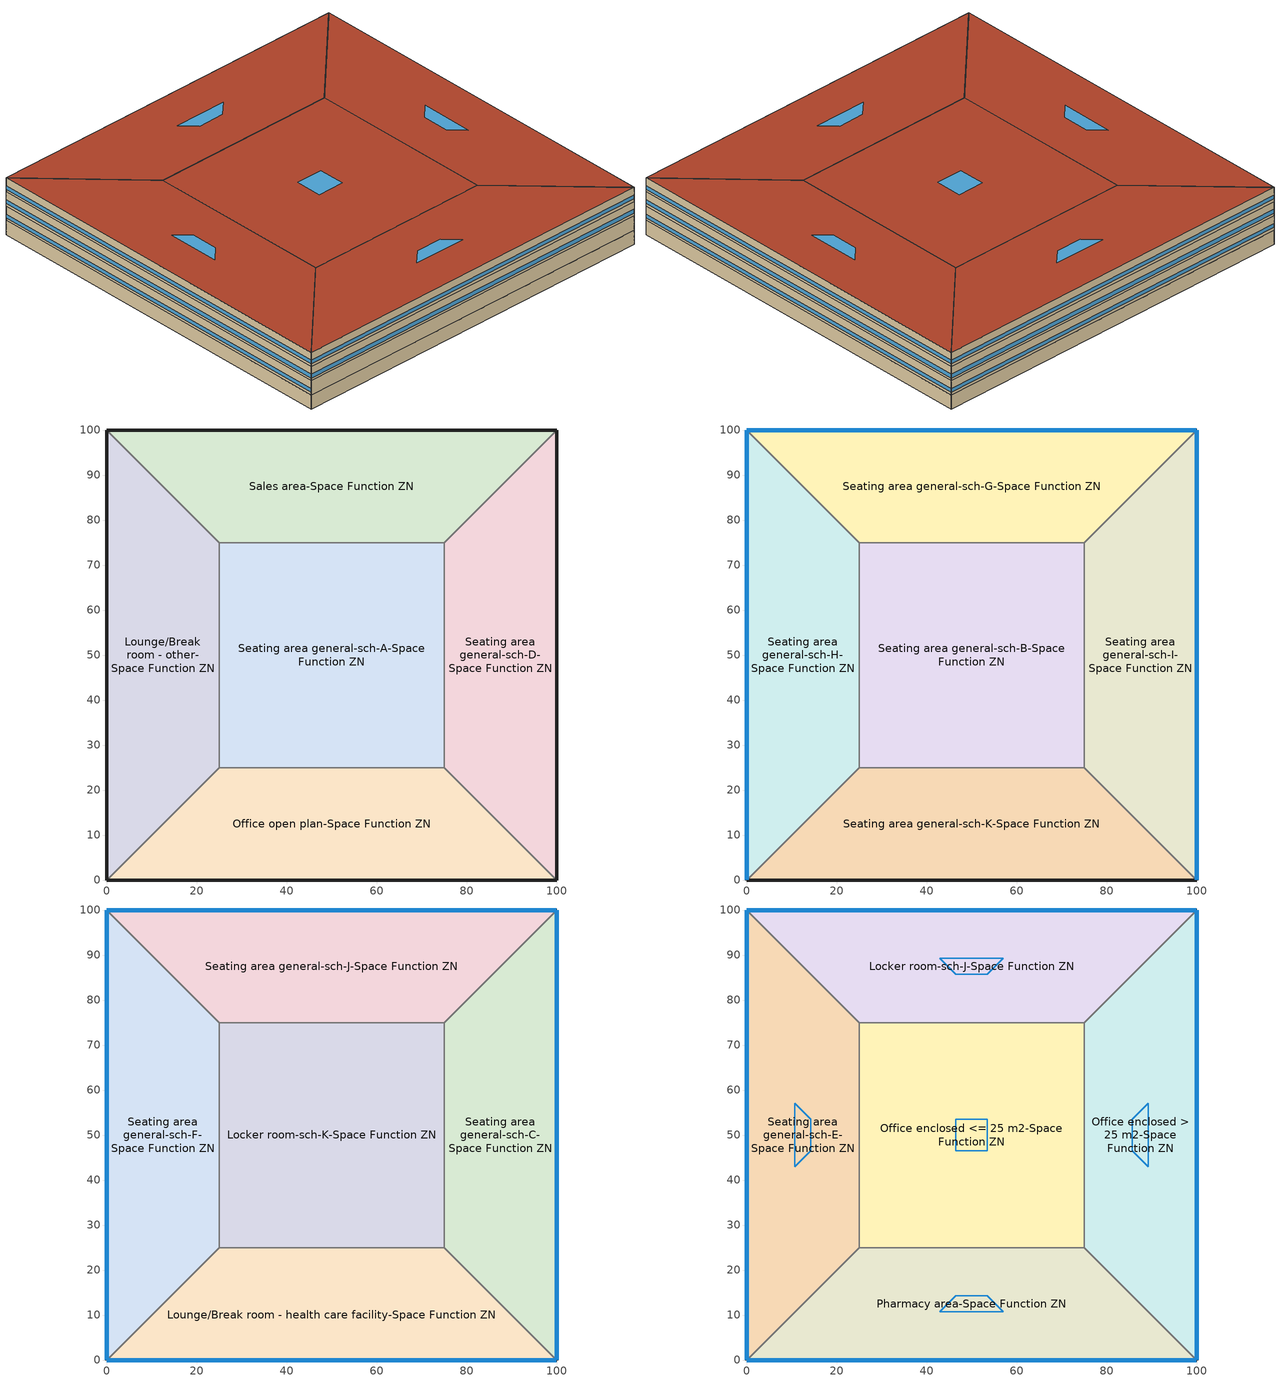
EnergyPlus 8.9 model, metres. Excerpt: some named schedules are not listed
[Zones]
Lounge/Break room - other-Space Function ZN
 floor ground (BTAP-Grnd-Floor-Mass:U-0.757): 0,0 0,100 25,75 25,25 z0
 wall ground (BTAP-Grnd-Wall-Mass:U-0.284): 0,100 0,0 z0:3.8
 wall to Sales area-Space Function ZN (BTAP-Int-Wall): 25,75 0,100 z0:3.8
 wall to Seating area general-sch-A-Space Function ZN (BTAP-Int-Wall): 25,25 25,75 z0:3.8
 wall to Office open plan-Space Function ZN (BTAP-Int-Wall): 0,0 25,25 z0:3.8
Office open plan-Space Function ZN
 floor ground (BTAP-Grnd-Floor-Mass:U-0.757): 100,0 0,0 25,25 75,25 z0
 wall ground (BTAP-Grnd-Wall-Mass:U-0.284): 0,0 100,0 z0:3.8
 wall to Seating area general-sch-A-Space Function ZN (BTAP-Int-Wall): 75,25 25,25 z0:3.8
 wall to Seating area general-sch-D-Space Function ZN (BTAP-Int-Wall): 100,0 75,25 z0:3.8
Sales area-Space Function ZN
 floor ground (BTAP-Grnd-Floor-Mass:U-0.757): 0,100 100,100 75,75 25,75 z0
 wall to Seating area general-sch-A-Space Function ZN (BTAP-Int-Wall): 25,75 75,75 z0:3.8
 wall ground (BTAP-Grnd-Wall-Mass:U-0.284): 100,100 0,100 z0:3.8
 wall to Seating area general-sch-D-Space Function ZN (BTAP-Int-Wall): 75,75 100,100 z0:3.8
Seating area general-sch-A-Space Function ZN
 floor ground (BTAP-Grnd-Floor-Mass:U-0.757): 25,25 25,75 75,75 75,25 z0
 wall to Seating area general-sch-D-Space Function ZN (BTAP-Int-Wall): 75,25 75,75 z0:3.8
Seating area general-sch-D-Space Function ZN
 floor ground (BTAP-Grnd-Floor-Mass:U-0.757): 100,100 100,0 75,25 75,75 z0
 wall ground (BTAP-Grnd-Wall-Mass:U-0.284): 100,0 100,100 z0:3.8
Seating area general-sch-B-Space Function ZN
 floor to Seating area general-sch-A-Space Function ZN (BTAP-Int-Floor): 25,25 25,75 75,75 75,25 z3.8
 wall to Seating area general-sch-H-Space Function ZN (BTAP-Int-Wall): 25,75 25,25 z3.8:7.6
 wall to Seating area general-sch-G-Space Function ZN (BTAP-Int-Wall): 75,75 25,75 z3.8:7.6
 wall to Seating area general-sch-I-Space Function ZN (BTAP-Int-Wall): 75,25 75,75 z3.8:7.6
 wall to Seating area general-sch-K-Space Function ZN (BTAP-Int-Wall): 25,25 75,25 z3.8:7.6
Seating area general-sch-G-Space Function ZN
 floor to Sales area-Space Function ZN (BTAP-Int-Floor): 0,100 100,100 75,75 25,75 z3.8
 wall outside (BTAP-Ext-Wall-Mass:U-0.21): 100,100 0,100 z3.8:7.6
 wall to Seating area general-sch-I-Space Function ZN (BTAP-Int-Wall): 75,75 100,100 z3.8:7.6
 wall to Seating area general-sch-H-Space Function ZN (BTAP-Int-Wall): 0,100 25,75 z3.8:7.6
 window (BTAP-Ext-FixedWindow:U=0.190 SHGC=0.600): 99.97,100 0.03,100 z4.56:5.51
Seating area general-sch-H-Space Function ZN
 floor to Lounge/Break room - other-Space Function ZN (BTAP-Int-Floor): 0,0 0,100 25,75 25,25 z3.8
 wall outside (BTAP-Ext-Wall-Mass:U-0.21): 0,100 0,0 z3.8:7.6
 wall to Seating area general-sch-K-Space Function ZN (BTAP-Int-Wall): 0,0 25,25 z3.8:7.6
 window (BTAP-Ext-FixedWindow:U=0.190 SHGC=0.600): 0,99.97 0,0.03 z4.56:5.51
Seating area general-sch-I-Space Function ZN
 floor to Seating area general-sch-D-Space Function ZN (BTAP-Int-Floor): 100,100 100,0 75,25 75,75 z3.8
 wall outside (BTAP-Ext-Wall-Mass:U-0.21): 100,0 100,100 z3.8:7.6
 wall to Seating area general-sch-K-Space Function ZN (BTAP-Int-Wall): 75,25 100,0 z3.8:7.6
 window (BTAP-Ext-FixedWindow:U=0.190 SHGC=0.600): 100,0.03 100,99.97 z4.56:5.51
Seating area general-sch-K-Space Function ZN
 floor to Office open plan-Space Function ZN (BTAP-Int-Floor): 100,0 0,0 25,25 75,25 z3.8
 wall outside (BTAP-Ext-Wall-Mass:U-0.21): 0,0 100,0 z3.8:7.6
Locker room-sch-K-Space Function ZN
 floor to Seating area general-sch-B-Space Function ZN (BTAP-Int-Floor): 25,25 25,75 75,75 75,25 z7.6
 wall to Seating area general-sch-F-Space Function ZN (BTAP-Int-Wall): 25,75 25,25 z7.6:11.4
 wall to Seating area general-sch-J-Space Function ZN (BTAP-Int-Wall): 75,75 25,75 z7.6:11.4
 wall to Seating area general-sch-C-Space Function ZN (BTAP-Int-Wall): 75,25 75,75 z7.6:11.4
 wall to Lounge/Break room - health care facility-Space Function ZN (BTAP-Int-Wall): 25,25 75,25 z7.6:11.4
Lounge/Break room - health care facility-Space Function ZN
 floor to Seating area general-sch-K-Space Function ZN (BTAP-Int-Floor): 100,0 0,0 25,25 75,25 z7.6
 wall outside (BTAP-Ext-Wall-Mass:U-0.21): 0,0 100,0 z7.6:11.4
 wall to Seating area general-sch-F-Space Function ZN (BTAP-Int-Wall): 25,25 0,0 z7.6:11.4
 wall to Seating area general-sch-C-Space Function ZN (BTAP-Int-Wall): 100,0 75,25 z7.6:11.4
 window (BTAP-Ext-FixedWindow:U=0.190 SHGC=0.600): 0.03,0 99.97,0 z8.36:9.31
Seating area general-sch-C-Space Function ZN
 floor to Seating area general-sch-I-Space Function ZN (BTAP-Int-Floor): 100,100 100,0 75,25 75,75 z7.6
 wall outside (BTAP-Ext-Wall-Mass:U-0.21): 100,0 100,100 z7.6:11.4
 wall to Seating area general-sch-J-Space Function ZN (BTAP-Int-Wall): 100,100 75,75 z7.6:11.4
 window (BTAP-Ext-FixedWindow:U=0.190 SHGC=0.600): 100,0.03 100,99.97 z8.36:9.31
Seating area general-sch-F-Space Function ZN
 floor to Seating area general-sch-H-Space Function ZN (BTAP-Int-Floor): 0,0 0,100 25,75 25,25 z7.6
 wall outside (BTAP-Ext-Wall-Mass:U-0.21): 0,100 0,0 z7.6:11.4
 wall to Seating area general-sch-J-Space Function ZN (BTAP-Int-Wall): 25,75 0,100 z7.6:11.4
 window (BTAP-Ext-FixedWindow:U=0.190 SHGC=0.600): 0,99.97 0,0.03 z8.36:9.31
Seating area general-sch-J-Space Function ZN
 floor to Seating area general-sch-G-Space Function ZN (BTAP-Int-Floor): 0,100 100,100 75,75 25,75 z7.6
 wall outside (BTAP-Ext-Wall-Mass:U-0.21): 100,100 0,100 z7.6:11.4
 window (BTAP-Ext-FixedWindow:U=0.190 SHGC=0.600): 99.97,100 0.03,100 z8.36:9.31
Locker room-sch-J-Space Function ZN
 floor to Seating area general-sch-J-Space Function ZN (BTAP-Int-Floor): 0,100 100,100 75,75 25,75 z11.4
 wall outside (BTAP-Ext-Wall-Mass:U-0.21): 100,100 0,100 z11.4:15.2
 wall to Office enclosed <= 25 m2-Space Function ZN (BTAP-Int-Wall): 25,75 75,75 z11.4:15.2
 wall to Seating area general-sch-E-Space Function ZN (BTAP-Int-Wall): 0,100 25,75 z11.4:15.2
 wall to Office enclosed > 25 m2-Space Function ZN (BTAP-Int-Wall): 75,75 100,100 z11.4:15.2
 window (BTAP-Ext-FixedWindow:U=0.190 SHGC=0.600): 99.97,100 0.03,100 z12.16:13.11
 roof outside (BTAP-Ext-Roof-Metal:U-0.138): 25,75 75,75 100,100 0,100 z15.2
 skylight (BTAP-Ext-Skylights:U=0.190 SHGC=0.600): 46.46,85.73 53.54,85.73 57.07,89.27 42.93,89.27 z15.2
Office enclosed <= 25 m2-Space Function ZN
 floor to Locker room-sch-K-Space Function ZN (BTAP-Int-Floor): 25,25 25,75 75,75 75,25 z11.4
 wall to Seating area general-sch-E-Space Function ZN (BTAP-Int-Wall): 25,75 25,25 z11.4:15.2
 wall to Office enclosed > 25 m2-Space Function ZN (BTAP-Int-Wall): 75,25 75,75 z11.4:15.2
 wall to Pharmacy area-Space Function ZN (BTAP-Int-Wall): 25,25 75,25 z11.4:15.2
 roof outside (BTAP-Ext-Roof-Metal:U-0.138): 75,25 75,75 25,75 25,25 z15.2
 skylight (BTAP-Ext-Skylights:U=0.190 SHGC=0.600): 53.54,46.46 53.54,53.54 46.46,53.54 46.46,46.46 z15.2
Office enclosed > 25 m2-Space Function ZN
 floor to Seating area general-sch-C-Space Function ZN (BTAP-Int-Floor): 100,100 100,0 75,25 75,75 z11.4
 wall outside (BTAP-Ext-Wall-Mass:U-0.21): 100,0 100,100 z11.4:15.2
 wall to Pharmacy area-Space Function ZN (BTAP-Int-Wall): 75,25 100,0 z11.4:15.2
 window (BTAP-Ext-FixedWindow:U=0.190 SHGC=0.600): 100,0.03 100,99.97 z12.16:13.11
 roof outside (BTAP-Ext-Roof-Metal:U-0.138): 75,75 75,25 100,0 100,100 z15.2
 skylight (BTAP-Ext-Skylights:U=0.190 SHGC=0.600): 85.73,53.54 85.73,46.46 89.27,42.93 89.27,57.07 z15.2
Pharmacy area-Space Function ZN
 floor to Lounge/Break room - health care facility-Space Function ZN (BTAP-Int-Floor): 100,0 0,0 25,25 75,25 z11.4
 wall outside (BTAP-Ext-Wall-Mass:U-0.21): 0,0 100,0 z11.4:15.2
 wall to Seating area general-sch-E-Space Function ZN (BTAP-Int-Wall): 25,25 0,0 z11.4:15.2
 window (BTAP-Ext-FixedWindow:U=0.190 SHGC=0.600): 0.03,0 99.97,0 z12.16:13.11
 roof outside (BTAP-Ext-Roof-Metal:U-0.138): 75,25 25,25 0,0 100,0 z15.2
 skylight (BTAP-Ext-Skylights:U=0.190 SHGC=0.600): 53.54,14.27 46.46,14.27 42.93,10.73 57.07,10.73 z15.2
Seating area general-sch-E-Space Function ZN
 floor to Seating area general-sch-F-Space Function ZN (BTAP-Int-Floor): 0,0 0,100 25,75 25,25 z11.4
 wall outside (BTAP-Ext-Wall-Mass:U-0.21): 0,100 0,0 z11.4:15.2
 window (BTAP-Ext-FixedWindow:U=0.190 SHGC=0.600): 0,99.97 0,0.03 z12.16:13.11
 roof outside (BTAP-Ext-Roof-Metal:U-0.138): 25,25 25,75 0,100 0,0 z15.2
 skylight (BTAP-Ext-Skylights:U=0.190 SHGC=0.600): 14.27,46.46 14.27,53.54 10.73,57.07 10.73,42.93 z15.2
[Building]
Building 1
[Site:Location]
Fort McMurray AP_AB_CAN: Latitude {deg}=56.653; Longitude {deg}=-111.223; Time Zone {hr}=-7; Elevation {m}=369.1
[Site:GroundTemperature:BuildingSurface]
19.527, 19.502, 19.536, 19.598, 20.002, 21.64, 22.225, 22.375, 21.449, 20.121, 19.802, 19.633
[Site:WaterMainsTemperature]
Calculation Method=Correlation; Annual Average Outdoor Air Temperature {C}=1.875; Maximum Difference In Monthly Average Outdoor Air Temperatures {deltaC}=34.4
[SizingPeriod:DesignDay] Day of Month=21; Dry-Bulb Temperature Range Modifier Type=DefaultMultipliers; Humidity Condition Type=Wetbulb; Barometric Pressure {Pa}=96969; Rain Indicator=No; Snow Indicator=No; Daylight Saving Time Indicator=No
Name | Month | Day Type | Maximum Dry-Bulb Temperature {C} | Daily Dry-Bulb Temperature Range {deltaC} | Wetbulb or DewPoint at Maximum Dry-Bulb {C} | Wind Speed {m/s} | Wind Direction {deg} | Solar Model Indicator | ASHRAE Clear Sky Optical Depth for Beam Irradiance (taub) | ASHRAE Clear Sky Optical Depth for Diffuse Irradiance (taud) | Sky Clearness
Fort McMurray AP Ann Clg .4% Condns DB=>MWB | 7 | SummerDesignDay | 28.9 | 12.4 | 17.8 | 3.7 | 250 | ASHRAETau | 0.377 | 2.403
Fort McMurray AP Ann Htg 99.6% Condns DB | 1 | WinterDesignDay | -36.2 | 0 | -36.2 | 1 | 90 | ASHRAEClearSky |  |  | 0
[Material] Thermal Absorptance=0.9
Name | Roughness | Thickness {m} | Conductivity {W/m-K} | Density {kg/m3} | Specific Heat {J/kg-K} | Solar Absorptance | Visible Absorptance
1/2IN Gypsum 1 | Smooth | 0.0127 | 0.16 | 784.9 | 830 | 0.4 | 0.4
100mm Normalweight concrete floor 1 | MediumSmooth | 0.1016 | 2.31 | 2322 | 832 | 0.7 | 0.7
1IN Stucco 1 | Smooth | 0.0253 | 0.6918 | 1858 | 837 | 0.7 | 0.92
6 in. Normalweight Concrete Floor 1; 6 in. Normalweight Concrete Floor 2 | MediumRough | 0.1524 | 2.31 | 2322 | 832 | 0.7 | 0.7
8IN CONCRETE HW RefBldg 1 | Rough | 0.2032 | 1.311 | 2240 | 836.8 | 0.7 | 0.7
G01 13mm gypsum board 1 | Smooth | 0.0127 | 0.16 | 800 | 1090 | 0.7 | 0.5
Metal Roof Surface 1 | Smooth | 0.0008 | 45.28 | 7824 | 500 | 0.7 | 0.7
[Material:NoMass] Roughness=Smooth; Thermal Absorptance=0.9; Solar Absorptance=0.7
Name | Thermal Resistance {m2-K/W} | Visible Absorptance
Typical Carpet Pad | 0.21648 | 0.8
Typical Carpet Pad 2 | 1.25503 | 0.8
Typical Carpet Pad 3 | 3.45515 | 0.8
Typical Insulation 2 | 4.49096 | 0.7
Typical Insulation 3 | 7.24636 | 0.7
[WindowMaterial:SimpleGlazingSystem]
SimpleGlazing:U=0.190 SHGC=0.600: U-Factor {W/m2-K}=1.9; Solar Heat Gain Coefficient=0.6; Visible Transmittance=0.21
[Construction]
BTAP-Ext-FixedWindow:U=0.190 SHGC=0.600; BTAP-Ext-Skylights:U=0.190 SHGC=0.600: SimpleGlazing:U=0.190 SHGC=0.600
BTAP-Ext-Roof-Metal:U-0.138: Metal Roof Surface 1, Typical Insulation 3
BTAP-Ext-Wall-Mass:U-0.21: 1IN Stucco 1, 8IN CONCRETE HW RefBldg 1, Typical Insulation 2, 1/2IN Gypsum 1
BTAP-Grnd-Floor-Mass:U-0.757: 6 in. Normalweight Concrete Floor 1, Typical Carpet Pad 2
BTAP-Grnd-Wall-Mass:U-0.284: 6 in. Normalweight Concrete Floor 2, Typical Carpet Pad 3
BTAP-Int-Floor: 100mm Normalweight concrete floor 1, Typical Carpet Pad
BTAP-Int-Wall: G01 13mm gypsum board 1, G01 13mm gypsum board 1
[Zone]
Locker room-sch-J-Space Function ZN; Locker room-sch-K-Space Function ZN; Lounge/Break room - health care facility-Space Function ZN; Lounge/Break room - other-Space Function ZN; Office enclosed <= 25 m2-Space Function ZN; Office enclosed > 25 m2-Space Function ZN; Office open plan-Space Function ZN; Pharmacy area-Space Function ZN; Sales area-Space Function ZN; Seating area general-sch-A-Space Function ZN; Seating area general-sch-B-Space Function ZN; Seating area general-sch-C-Space Function ZN; Seating area general-sch-D-Space Function ZN; Seating area general-sch-E-Space Function ZN; Seating area general-sch-F-Space Function ZN; Seating area general-sch-G-Space Function ZN; Seating area general-sch-H-Space Function ZN; Seating area general-sch-I-Space Function ZN; Seating area general-sch-J-Space Function ZN; Seating area general-sch-K-Space Function ZN
[ZoneInfiltration:DesignFlowRate] Schedule=Always On Discrete; Design Flow Rate Calculation Method=Flow/ExteriorArea; Flow per Exterior Surface Area {m3/s-m2}=0.00025; Constant Term Coefficient=0; Temperature Term Coefficient=0; Velocity Term Coefficient=0.224; Velocity Squared Term Coefficient=0
Name | Zone or ZoneList
Locker room-sch-J-Space Function Infiltration | Locker room-sch-J-Space Function ZN
Lounge/Break room - health care facility-Space Function Infiltration | Lounge/Break room - health care facility-Space Function ZN
Office enclosed <= 25 m2-Space Function Infiltration | Office enclosed <= 25 m2-Space Function ZN
Office enclosed > 25 m2-Space Function Infiltration | Office enclosed > 25 m2-Space Function ZN
Pharmacy area-Space Function Infiltration | Pharmacy area-Space Function ZN
Seating area general-sch-C-Space Function Infiltration | Seating area general-sch-C-Space Function ZN
Seating area general-sch-E-Space Function Infiltration | Seating area general-sch-E-Space Function ZN
Seating area general-sch-F-Space Function Infiltration | Seating area general-sch-F-Space Function ZN
Seating area general-sch-G-Space Function Infiltration | Seating area general-sch-G-Space Function ZN
Seating area general-sch-H-Space Function Infiltration | Seating area general-sch-H-Space Function ZN
Seating area general-sch-I-Space Function Infiltration | Seating area general-sch-I-Space Function ZN
Seating area general-sch-J-Space Function Infiltration | Seating area general-sch-J-Space Function ZN
Seating area general-sch-K-Space Function Infiltration | Seating area general-sch-K-Space Function ZN
[ZoneControl:Thermostat] Control Object Type 1=ThermostatSetpoint:DualSetpoint
Name | Zone or ZoneList | Control Type Schedule | Control Name 1
Locker room-sch-J-Space Function ZN Thermostat | Locker room-sch-J-Space Function ZN | Locker room-sch-J-Space Function ZN Thermostat Schedule | Space Function Locker room-sch-J Thermostat 1
Locker room-sch-K-Space Function ZN Thermostat | Locker room-sch-K-Space Function ZN | Locker room-sch-K-Space Function ZN Thermostat Schedule | Space Function Locker room-sch-K Thermostat 1
Lounge/Break room - health care facility-Space Function ZN Thermostat | Lounge/Break room - health care facility-Space Function ZN | Lounge/Break room - health care facility-Space Function ZN Thermostat Schedule | Space Function Lounge/Break room - health care facility Thermostat 1
Lounge/Break room - other-Space Function ZN Thermostat | Lounge/Break room - other-Space Function ZN | Lounge/Break room - other-Space Function ZN Thermostat Schedule | Space Function Lounge/Break room - other Thermostat 1
Office enclosed <= 25 m2-Space Function ZN Thermostat | Office enclosed <= 25 m2-Space Function ZN | Office enclosed <= 25 m2-Space Function ZN Thermostat Schedule | Space Function Office enclosed <= 25 m2 Thermostat 1
Office enclosed > 25 m2-Space Function ZN Thermostat | Office enclosed > 25 m2-Space Function ZN | Office enclosed > 25 m2-Space Function ZN Thermostat Schedule | Space Function Office enclosed > 25 m2 Thermostat 1
Office open plan-Space Function ZN Thermostat | Office open plan-Space Function ZN | Office open plan-Space Function ZN Thermostat Schedule | Space Function Office open plan Thermostat 1
Pharmacy area-Space Function ZN Thermostat | Pharmacy area-Space Function ZN | Pharmacy area-Space Function ZN Thermostat Schedule | Space Function Pharmacy area Thermostat 1
Sales area-Space Function ZN Thermostat | Sales area-Space Function ZN | Sales area-Space Function ZN Thermostat Schedule | Space Function Sales area Thermostat 1
Seating area general-sch-A-Space Function ZN Thermostat | Seating area general-sch-A-Space Function ZN | Seating area general-sch-A-Space Function ZN Thermostat Schedule | Space Function Seating area general-sch-A Thermostat 1
Seating area general-sch-B-Space Function ZN Thermostat | Seating area general-sch-B-Space Function ZN | Seating area general-sch-B-Space Function ZN Thermostat Schedule | Space Function Seating area general-sch-B Thermostat 1
Seating area general-sch-C-Space Function ZN Thermostat | Seating area general-sch-C-Space Function ZN | Seating area general-sch-C-Space Function ZN Thermostat Schedule | Space Function Seating area general-sch-C Thermostat 1
Seating area general-sch-D-Space Function ZN Thermostat | Seating area general-sch-D-Space Function ZN | Seating area general-sch-D-Space Function ZN Thermostat Schedule | Space Function Seating area general-sch-D Thermostat 1
Seating area general-sch-E-Space Function ZN Thermostat | Seating area general-sch-E-Space Function ZN | Seating area general-sch-E-Space Function ZN Thermostat Schedule | Space Function Seating area general-sch-E Thermostat 1
Seating area general-sch-F-Space Function ZN Thermostat | Seating area general-sch-F-Space Function ZN | Seating area general-sch-F-Space Function ZN Thermostat Schedule | Space Function Seating area general-sch-F Thermostat 1
Seating area general-sch-G-Space Function ZN Thermostat | Seating area general-sch-G-Space Function ZN | Seating area general-sch-G-Space Function ZN Thermostat Schedule | Space Function Seating area general-sch-G Thermostat 1
Seating area general-sch-H-Space Function ZN Thermostat | Seating area general-sch-H-Space Function ZN | Seating area general-sch-H-Space Function ZN Thermostat Schedule | Space Function Seating area general-sch-H Thermostat 1
Seating area general-sch-I-Space Function ZN Thermostat | Seating area general-sch-I-Space Function ZN | Seating area general-sch-I-Space Function ZN Thermostat Schedule | Space Function Seating area general-sch-I Thermostat 1
Seating area general-sch-J-Space Function ZN Thermostat | Seating area general-sch-J-Space Function ZN | Seating area general-sch-J-Space Function ZN Thermostat Schedule | Space Function Seating area general-sch-J Thermostat 1
Seating area general-sch-K-Space Function ZN Thermostat | Seating area general-sch-K-Space Function ZN | Seating area general-sch-K-Space Function ZN Thermostat Schedule | Space Function Seating area general-sch-K Thermostat 1
[ThermostatSetpoint:DualSetpoint]
Name | Heating Setpoint Temperature Schedule | Cooling Setpoint Temperature Schedule
Space Function Locker room-sch-J Thermostat 1; Space Function Seating area general-sch-J Thermostat 1 | NECB-J-Thermostat Setpoint-Heating | NECB-J-Thermostat Setpoint-Cooling
Space Function Locker room-sch-K Thermostat 1; Space Function Seating area general-sch-K Thermostat 1 | NECB-K-Thermostat Setpoint-Heating | NECB-K-Thermostat Setpoint-Cooling
Space Function Lounge/Break room - health care facility Thermostat 1; Space Function Lounge/Break room - other Thermostat 1; Space Function Seating area general-sch-B Thermostat 1 | NECB-B-Thermostat Setpoint-Heating | NECB-B-Thermostat Setpoint-Cooling
Space Function Office enclosed <= 25 m2 Thermostat 1; Space Function Office enclosed > 25 m2 Thermostat 1; Space Function Office open plan Thermostat 1; Space Function Seating area general-sch-A Thermostat 1 | NECB-A-Thermostat Setpoint-Heating | NECB-A-Thermostat Setpoint-Cooling
Space Function Pharmacy area Thermostat 1; Space Function Sales area Thermostat 1; Space Function Seating area general-sch-C Thermostat 1 | NECB-C-Thermostat Setpoint-Heating | NECB-C-Thermostat Setpoint-Cooling
Space Function Seating area general-sch-D Thermostat 1 | NECB-D-Thermostat Setpoint-Heating | NECB-D-Thermostat Setpoint-Cooling
Space Function Seating area general-sch-E Thermostat 1 | NECB-E-Thermostat Setpoint-Heating | NECB-E-Thermostat Setpoint-Cooling
Space Function Seating area general-sch-F Thermostat 1 | NECB-F-Thermostat Setpoint-Heating | NECB-F-Thermostat Setpoint-Cooling
Space Function Seating area general-sch-G Thermostat 1 | NECB-G-Thermostat Setpoint-Heating | NECB-G-Thermostat Setpoint-Cooling
Space Function Seating area general-sch-H Thermostat 1 | NECB-H-Thermostat Setpoint-Heating | NECB-H-Thermostat Setpoint-Cooling
Space Function Seating area general-sch-I Thermostat 1 | NECB-I-Thermostat Setpoint-Heating | NECB-I-Thermostat Setpoint-Cooling
[DesignSpecification:OutdoorAir] Outdoor Air Method=Sum; Outdoor Air Flow per Person {m3/s-person}=0; Outdoor Air Flow per Zone {m3/s}=0; Outdoor Air Flow Air Changes per Hour {1/hr}=0
Name | Outdoor Air Flow per Zone Floor Area {m3/s-m2}
Space Function Locker room-sch-J Ventilation; Space Function Locker room-sch-K Ventilation; Space Function Lounge/Break room - health care facility Ventilation | 0.00127
Space Function Lounge/Break room - other Ventilation | 0.0009398
Space Function Office enclosed <= 25 m2 Ventilation; Space Function Office enclosed > 25 m2 Ventilation; Space Function Office open plan Ventilation | 0.00042164
Space Function Pharmacy area Ventilation | 0.00115011
Space Function Sales area Ventilation | 0.0011684
Space Function Seating area general-sch-A Ventilation; Space Function Seating area general-sch-B Ventilation; Space Function Seating area general-sch-C Ventilation; Space Function Seating area general-sch-D Ventilation; Space Function Seating area general-sch-E Ventilation; Space Function Seating area general-sch-F Ventilation; Space Function Seating area general-sch-G Ventilation; Space Function Seating area general-sch-H Ventilation; Space Function Seating area general-sch-I Ventilation; Space Function Seating area general-sch-J Ventilation; Space Function Seating area general-sch-K Ventilation | 0.00404876
[Zone equipment]
Locker room-sch-J-Space Function ZN: Zone HVAC Ideal Loads Air System 1
Locker room-sch-K-Space Function ZN: Zone HVAC Ideal Loads Air System 2
Lounge/Break room - health care facility-Space Function ZN: Zone HVAC Ideal Loads Air System 3
Lounge/Break room - other-Space Function ZN: Zone HVAC Ideal Loads Air System 4
Office enclosed <= 25 m2-Space Function ZN: Zone HVAC Ideal Loads Air System 5
Office enclosed > 25 m2-Space Function ZN: Zone HVAC Ideal Loads Air System 6
Office open plan-Space Function ZN: Zone HVAC Ideal Loads Air System 7
Pharmacy area-Space Function ZN: Zone HVAC Ideal Loads Air System 8
Sales area-Space Function ZN: Zone HVAC Ideal Loads Air System 9
Seating area general-sch-A-Space Function ZN: Zone HVAC Ideal Loads Air System 10
Seating area general-sch-B-Space Function ZN: Zone HVAC Ideal Loads Air System 11
Seating area general-sch-C-Space Function ZN: Zone HVAC Ideal Loads Air System 12
Seating area general-sch-D-Space Function ZN: Zone HVAC Ideal Loads Air System 13
Seating area general-sch-E-Space Function ZN: Zone HVAC Ideal Loads Air System 14
Seating area general-sch-F-Space Function ZN: Zone HVAC Ideal Loads Air System 15
Seating area general-sch-G-Space Function ZN: Zone HVAC Ideal Loads Air System 16
Seating area general-sch-H-Space Function ZN: Zone HVAC Ideal Loads Air System 17
Seating area general-sch-I-Space Function ZN: Zone HVAC Ideal Loads Air System 18
Seating area general-sch-J-Space Function ZN: Zone HVAC Ideal Loads Air System 19
Seating area general-sch-K-Space Function ZN: Zone HVAC Ideal Loads Air System 20
[Sizing:Zone] Zone Cooling Design Supply Air Temperature Input Method=SupplyAirTemperature; Zone Cooling Design Supply Air Temperature {C}=14; Zone Cooling Design Supply Air Temperature Difference {deltaC}=11.11; Zone Heating Design Supply Air Temperature Input Method=SupplyAirTemperature; Zone Heating Design Supply Air Temperature {C}=40; Zone Heating Design Supply Air Temperature Difference {deltaC}=11.11; Zone Cooling Design Supply Air Humidity Ratio {kgWater/kgDryAir}=0.0085; Zone Heating Design Supply Air Humidity Ratio {kgWater/kgDryAir}=0.008; Cooling Design Air Flow Method=DesignDay; Cooling Design Air Flow Rate {m3/s}=0; Cooling Minimum Air Flow per Zone Floor Area {m3/s-m2}=0.000762; Cooling Minimum Air Flow {m3/s}=0; Cooling Minimum Air Flow Fraction=0; Heating Design Air Flow Method=DesignDay; Heating Design Air Flow Rate {m3/s}=0; Heating Maximum Air Flow per Zone Floor Area {m3/s-m2}=0.002032; Heating Maximum Air Flow {m3/s}=0.141576; Heating Maximum Air Flow Fraction=0.3; Account for Dedicated Outdoor Air System=No
Name | Design Specification Outdoor Air Object | Design Specification Zone Air Distribution Object
Locker room-sch-J-Space Function ZN | Space Function Locker room-sch-J Ventilation | Locker room-sch-J-Space Function ZN Design Spec Zone Air Dist
Locker room-sch-K-Space Function ZN | Space Function Locker room-sch-K Ventilation | Locker room-sch-K-Space Function ZN Design Spec Zone Air Dist
Lounge/Break room - health care facility-Space Function ZN | Space Function Lounge/Break room - health care facility Ventilation | Lounge/Break room - health care facility-Space Function ZN Design Spec Zone Air Dist
Lounge/Break room - other-Space Function ZN | Space Function Lounge/Break room - other Ventilation | Lounge/Break room - other-Space Function ZN Design Spec Zone Air Dist
Office enclosed <= 25 m2-Space Function ZN | Space Function Office enclosed <= 25 m2 Ventilation | Office enclosed <= 25 m2-Space Function ZN Design Spec Zone Air Dist
Office enclosed > 25 m2-Space Function ZN | Space Function Office enclosed > 25 m2 Ventilation | Office enclosed > 25 m2-Space Function ZN Design Spec Zone Air Dist
Office open plan-Space Function ZN | Space Function Office open plan Ventilation | Office open plan-Space Function ZN Design Spec Zone Air Dist
Pharmacy area-Space Function ZN | Space Function Pharmacy area Ventilation | Pharmacy area-Space Function ZN Design Spec Zone Air Dist
Sales area-Space Function ZN | Space Function Sales area Ventilation | Sales area-Space Function ZN Design Spec Zone Air Dist
Seating area general-sch-A-Space Function ZN | Space Function Seating area general-sch-A Ventilation | Seating area general-sch-A-Space Function ZN Design Spec Zone Air Dist
Seating area general-sch-B-Space Function ZN | Space Function Seating area general-sch-B Ventilation | Seating area general-sch-B-Space Function ZN Design Spec Zone Air Dist
Seating area general-sch-C-Space Function ZN | Space Function Seating area general-sch-C Ventilation | Seating area general-sch-C-Space Function ZN Design Spec Zone Air Dist
Seating area general-sch-D-Space Function ZN | Space Function Seating area general-sch-D Ventilation | Seating area general-sch-D-Space Function ZN Design Spec Zone Air Dist
Seating area general-sch-E-Space Function ZN | Space Function Seating area general-sch-E Ventilation | Seating area general-sch-E-Space Function ZN Design Spec Zone Air Dist
Seating area general-sch-F-Space Function ZN | Space Function Seating area general-sch-F Ventilation | Seating area general-sch-F-Space Function ZN Design Spec Zone Air Dist
Seating area general-sch-G-Space Function ZN | Space Function Seating area general-sch-G Ventilation | Seating area general-sch-G-Space Function ZN Design Spec Zone Air Dist
Seating area general-sch-H-Space Function ZN | Space Function Seating area general-sch-H Ventilation | Seating area general-sch-H-Space Function ZN Design Spec Zone Air Dist
Seating area general-sch-I-Space Function ZN | Space Function Seating area general-sch-I Ventilation | Seating area general-sch-I-Space Function ZN Design Spec Zone Air Dist
Seating area general-sch-J-Space Function ZN | Space Function Seating area general-sch-J Ventilation | Seating area general-sch-J-Space Function ZN Design Spec Zone Air Dist
Seating area general-sch-K-Space Function ZN | Space Function Seating area general-sch-K Ventilation | Seating area general-sch-K-Space Function ZN Design Spec Zone Air Dist
[DesignSpecification:ZoneAirDistribution] Zone Air Distribution Effectiveness in Cooling Mode=1; Zone Air Distribution Effectiveness in Heating Mode=1
Locker room-sch-J-Space Function ZN Design Spec Zone Air Dist; Locker room-sch-K-Space Function ZN Design Spec Zone Air Dist; Lounge/Break room - health care facility-Space Function ZN Design Spec Zone Air Dist; Lounge/Break room - other-Space Function ZN Design Spec Zone Air Dist; Office enclosed <= 25 m2-Space Function ZN Design Spec Zone Air Dist; Office enclosed > 25 m2-Space Function ZN Design Spec Zone Air Dist; Office open plan-Space Function ZN Design Spec Zone Air Dist; Pharmacy area-Space Function ZN Design Spec Zone Air Dist; Sales area-Space Function ZN Design Spec Zone Air Dist; Seating area general-sch-A-Space Function ZN Design Spec Zone Air Dist; Seating area general-sch-B-Space Function ZN Design Spec Zone Air Dist; Seating area general-sch-C-Space Function ZN Design Spec Zone Air Dist; Seating area general-sch-D-Space Function ZN Design Spec Zone Air Dist; Seating area general-sch-E-Space Function ZN Design Spec Zone Air Dist; Seating area general-sch-F-Space Function ZN Design Spec Zone Air Dist; Seating area general-sch-G-Space Function ZN Design Spec Zone Air Dist; Seating area general-sch-H-Space Function ZN Design Spec Zone Air Dist; Seating area general-sch-I-Space Function ZN Design Spec Zone Air Dist; Seating area general-sch-J-Space Function ZN Design Spec Zone Air Dist; Seating area general-sch-K-Space Function ZN Design Spec Zone Air Dist
[Schedule:Compact]
Locker room-sch-J-Space Function ZN Thermostat Schedule; Locker room-sch-K-Space Function ZN Thermostat Schedule; Lounge/Break room - health care facility-Space Function ZN Thermostat Schedule; Lounge/Break room - other-Space Function ZN Thermostat Schedule; Office enclosed <= 25 m2-Space Function ZN Thermostat Schedule; Office enclosed > 25 m2-Space Function ZN Thermostat Schedule; Office open plan-Space Function ZN Thermostat Schedule; Pharmacy area-Space Function ZN Thermostat Schedule; Sales area-Space Function ZN Thermostat Schedule; Seating area general-sch-A-Space Function ZN Thermostat Schedule; Seating area general-sch-B-Space Function ZN Thermostat Schedule; Seating area general-sch-C-Space Function ZN Thermostat Schedule; Seating area general-sch-D-Space Function ZN Thermostat Schedule; Seating area general-sch-E-Space Function ZN Thermostat Schedule; Seating area general-sch-F-Space Function ZN Thermostat Schedule; Seating area general-sch-G-Space Function ZN Thermostat Schedule; Seating area general-sch-H-Space Function ZN Thermostat Schedule; Seating area general-sch-I-Space Function ZN Thermostat Schedule; Seating area general-sch-J-Space Function ZN Thermostat Schedule; Seating area general-sch-K-Space Function ZN Thermostat Schedule: Through: 12/31, For: AllDays, Until: 24:00, 4
[Schedule:Day:Interval]
NECB-J-Thermostat Setpoint-Heating Sun|Hol Day; NECB-J-Thermostat Setpoint-Heating Default|Wkdy Day; NECB-J-Thermostat Setpoint-Heating Sat Day; NECB-J-Thermostat Setpoint-Heating Default: No, 24:00, 22
NECB-J-Thermostat Setpoint-Cooling Sun|Hol Day; NECB-J-Thermostat Setpoint-Cooling Default|Wkdy Day; NECB-J-Thermostat Setpoint-Cooling Sat Day; NECB-J-Thermostat Setpoint-Cooling Default: No, 24:00, 24
NECB-K-Thermostat Setpoint-Heating Sun|Hol Day; NECB-K-Thermostat Setpoint-Heating Default|Wkdy Day; NECB-K-Thermostat Setpoint-Heating Sat Day; NECB-K-Thermostat Setpoint-Heating Default: No, 24:00, 5
NECB-K-Thermostat Setpoint-Cooling Sun|Hol Day; NECB-K-Thermostat Setpoint-Cooling Default|Wkdy Day; NECB-K-Thermostat Setpoint-Cooling Sat Day; NECB-K-Thermostat Setpoint-Cooling Default; NECB-A-Thermostat Setpoint-Cooling Sun|Hol Day; NECB-A-Thermostat Setpoint-Cooling Sat Day: No, 24:00, 35
NECB-B-Thermostat Setpoint-Heating Sun|Hol Day: No, 01:00, 18, 02:00, 22, 09:00, 18, 10:00, 20, 23:00, 22, 24:00, 18
NECB-B-Thermostat Setpoint-Heating Default|Wkdy Day; NECB-B-Thermostat Setpoint-Heating Sat Day; NECB-B-Thermostat Setpoint-Heating Default: No, 02:00, 22, 08:00, 18, 09:00, 20, 24:00, 22
NECB-B-Thermostat Setpoint-Cooling Sun|Hol Day: No, 09:00, 35, 23:00, 24, 24:00, 35
NECB-B-Thermostat Setpoint-Cooling Default|Wkdy Day; NECB-B-Thermostat Setpoint-Cooling Sat Day; NECB-B-Thermostat Setpoint-Cooling Default: No, 01:00, 24, 08:00, 35, 24:00, 24
NECB-A-Thermostat Setpoint-Heating Sun|Hol Day; NECB-A-Thermostat Setpoint-Heating Sat Day: No, 24:00, 18
NECB-A-Thermostat Setpoint-Heating Default|Wkdy Day; NECB-A-Thermostat Setpoint-Heating Default: No, 06:00, 18, 07:00, 20, 21:00, 22, 24:00, 18
NECB-A-Thermostat Setpoint-Cooling Default|Wkdy Day; NECB-A-Thermostat Setpoint-Cooling Default: No, 06:00, 35, 21:00, 24, 24:00, 35
NECB-C-Thermostat Setpoint-Heating Sun|Hol Day: No, 09:00, 18, 10:00, 20, 19:00, 22, 24:00, 18
NECB-C-Thermostat Setpoint-Heating Default|Wkdy Day; NECB-C-Thermostat Setpoint-Heating Sat Day; NECB-C-Thermostat Setpoint-Heating Default: No, 07:00, 18, 08:00, 20, 21:00, 22, 24:00, 18
NECB-C-Thermostat Setpoint-Cooling Sun|Hol Day: No, 07:00, 35, 19:00, 24, 24:00, 35
NECB-C-Thermostat Setpoint-Cooling Default|Wkdy Day: No, 07:00, 35, 21:00, 24, 24:00, 35
[Schedule:Week:Daily]
NECB-J-Thermostat Setpoint-Heating Week Rule - Jan1-Dec31: NECB-J-Thermostat Setpoint-Heating Sun|Hol Day, NECB-J-Thermostat Setpoint-Heating Default|Wkdy Day, NECB-J-Thermostat Setpoint-Heating Default|Wkdy Day, NECB-J-Thermostat Setpoint-Heating Default|Wkdy Day, NECB-J-Thermostat Setpoint-Heating Default|Wkdy Day, NECB-J-Thermostat Setpoint-Heating Default|Wkdy Day, NECB-J-Thermostat Setpoint-Heating Sat Day, NECB-J-Thermostat Setpoint-Heating Default, NECB-J-Thermostat Setpoint-Heating Default, NECB-J-Thermostat Setpoint-Heating Default, NECB-J-Thermostat Setpoint-Heating Default, NECB-J-Thermostat Setpoint-Heating Default
NECB-J-Thermostat Setpoint-Cooling Week Rule - Jan1-Dec31: NECB-J-Thermostat Setpoint-Cooling Sun|Hol Day, NECB-J-Thermostat Setpoint-Cooling Default|Wkdy Day, NECB-J-Thermostat Setpoint-Cooling Default|Wkdy Day, NECB-J-Thermostat Setpoint-Cooling Default|Wkdy Day, NECB-J-Thermostat Setpoint-Cooling Default|Wkdy Day, NECB-J-Thermostat Setpoint-Cooling Default|Wkdy Day, NECB-J-Thermostat Setpoint-Cooling Sat Day, NECB-J-Thermostat Setpoint-Cooling Default, NECB-J-Thermostat Setpoint-Cooling Default, NECB-J-Thermostat Setpoint-Cooling Default, NECB-J-Thermostat Setpoint-Cooling Default, NECB-J-Thermostat Setpoint-Cooling Default
NECB-K-Thermostat Setpoint-Heating Week Rule - Jan1-Dec31: NECB-K-Thermostat Setpoint-Heating Sun|Hol Day, NECB-K-Thermostat Setpoint-Heating Default|Wkdy Day, NECB-K-Thermostat Setpoint-Heating Default|Wkdy Day, NECB-K-Thermostat Setpoint-Heating Default|Wkdy Day, NECB-K-Thermostat Setpoint-Heating Default|Wkdy Day, NECB-K-Thermostat Setpoint-Heating Default|Wkdy Day, NECB-K-Thermostat Setpoint-Heating Sat Day, NECB-K-Thermostat Setpoint-Heating Default, NECB-K-Thermostat Setpoint-Heating Default, NECB-K-Thermostat Setpoint-Heating Default, NECB-K-Thermostat Setpoint-Heating Default, NECB-K-Thermostat Setpoint-Heating Default
NECB-K-Thermostat Setpoint-Cooling Week Rule - Jan1-Dec31: NECB-K-Thermostat Setpoint-Cooling Sun|Hol Day, NECB-K-Thermostat Setpoint-Cooling Default|Wkdy Day, NECB-K-Thermostat Setpoint-Cooling Default|Wkdy Day, NECB-K-Thermostat Setpoint-Cooling Default|Wkdy Day, NECB-K-Thermostat Setpoint-Cooling Default|Wkdy Day, NECB-K-Thermostat Setpoint-Cooling Default|Wkdy Day, NECB-K-Thermostat Setpoint-Cooling Sat Day, NECB-K-Thermostat Setpoint-Cooling Default, NECB-K-Thermostat Setpoint-Cooling Default, NECB-K-Thermostat Setpoint-Cooling Default, NECB-K-Thermostat Setpoint-Cooling Default, NECB-K-Thermostat Setpoint-Cooling Default
NECB-B-Thermostat Setpoint-Heating Week Rule - Jan1-Dec31: NECB-B-Thermostat Setpoint-Heating Sun|Hol Day, NECB-B-Thermostat Setpoint-Heating Default|Wkdy Day, NECB-B-Thermostat Setpoint-Heating Default|Wkdy Day, NECB-B-Thermostat Setpoint-Heating Default|Wkdy Day, NECB-B-Thermostat Setpoint-Heating Default|Wkdy Day, NECB-B-Thermostat Setpoint-Heating Default|Wkdy Day, NECB-B-Thermostat Setpoint-Heating Sat Day, NECB-B-Thermostat Setpoint-Heating Default, NECB-B-Thermostat Setpoint-Heating Default, NECB-B-Thermostat Setpoint-Heating Default, NECB-B-Thermostat Setpoint-Heating Default, NECB-B-Thermostat Setpoint-Heating Default
NECB-B-Thermostat Setpoint-Cooling Week Rule - Jan1-Dec31: NECB-B-Thermostat Setpoint-Cooling Sun|Hol Day, NECB-B-Thermostat Setpoint-Cooling Default|Wkdy Day, NECB-B-Thermostat Setpoint-Cooling Default|Wkdy Day, NECB-B-Thermostat Setpoint-Cooling Default|Wkdy Day, NECB-B-Thermostat Setpoint-Cooling Default|Wkdy Day, NECB-B-Thermostat Setpoint-Cooling Default|Wkdy Day, NECB-B-Thermostat Setpoint-Cooling Sat Day, NECB-B-Thermostat Setpoint-Cooling Default, NECB-B-Thermostat Setpoint-Cooling Default, NECB-B-Thermostat Setpoint-Cooling Default, NECB-B-Thermostat Setpoint-Cooling Default, NECB-B-Thermostat Setpoint-Cooling Default
NECB-A-Thermostat Setpoint-Heating Week Rule - Jan1-Dec31: NECB-A-Thermostat Setpoint-Heating Sun|Hol Day, NECB-A-Thermostat Setpoint-Heating Default|Wkdy Day, NECB-A-Thermostat Setpoint-Heating Default|Wkdy Day, NECB-A-Thermostat Setpoint-Heating Default|Wkdy Day, NECB-A-Thermostat Setpoint-Heating Default|Wkdy Day, NECB-A-Thermostat Setpoint-Heating Default|Wkdy Day, NECB-A-Thermostat Setpoint-Heating Sat Day, NECB-A-Thermostat Setpoint-Heating Default, NECB-A-Thermostat Setpoint-Heating Default, NECB-A-Thermostat Setpoint-Heating Default, NECB-A-Thermostat Setpoint-Heating Default, NECB-A-Thermostat Setpoint-Heating Default
NECB-A-Thermostat Setpoint-Cooling Week Rule - Jan1-Dec31: NECB-A-Thermostat Setpoint-Cooling Sun|Hol Day, NECB-A-Thermostat Setpoint-Cooling Default|Wkdy Day, NECB-A-Thermostat Setpoint-Cooling Default|Wkdy Day, NECB-A-Thermostat Setpoint-Cooling Default|Wkdy Day, NECB-A-Thermostat Setpoint-Cooling Default|Wkdy Day, NECB-A-Thermostat Setpoint-Cooling Default|Wkdy Day, NECB-A-Thermostat Setpoint-Cooling Sat Day, NECB-A-Thermostat Setpoint-Cooling Default, NECB-A-Thermostat Setpoint-Cooling Default, NECB-A-Thermostat Setpoint-Cooling Default, NECB-A-Thermostat Setpoint-Cooling Default, NECB-A-Thermostat Setpoint-Cooling Default
NECB-C-Thermostat Setpoint-Heating Week Rule - Jan1-Dec31: NECB-C-Thermostat Setpoint-Heating Sun|Hol Day, NECB-C-Thermostat Setpoint-Heating Default|Wkdy Day, NECB-C-Thermostat Setpoint-Heating Default|Wkdy Day, NECB-C-Thermostat Setpoint-Heating Default|Wkdy Day, NECB-C-Thermostat Setpoint-Heating Default|Wkdy Day, NECB-C-Thermostat Setpoint-Heating Default|Wkdy Day, NECB-C-Thermostat Setpoint-Heating Sat Day, NECB-C-Thermostat Setpoint-Heating Default, NECB-C-Thermostat Setpoint-Heating Default, NECB-C-Thermostat Setpoint-Heating Default, NECB-C-Thermostat Setpoint-Heating Default, NECB-C-Thermostat Setpoint-Heating Default
NECB-C-Thermostat Setpoint-Cooling Week Rule - Jan1-Dec31: NECB-C-Thermostat Setpoint-Cooling Sun|Hol Day, NECB-C-Thermostat Setpoint-Cooling Default|Wkdy Day, NECB-C-Thermostat Setpoint-Cooling Default|Wkdy Day, NECB-C-Thermostat Setpoint-Cooling Default|Wkdy Day, NECB-C-Thermostat Setpoint-Cooling Default|Wkdy Day, NECB-C-Thermostat Setpoint-Cooling Default|Wkdy Day, NECB-C-Thermostat Setpoint-Cooling Sat Day, NECB-C-Thermostat Setpoint-Cooling Default, NECB-C-Thermostat Setpoint-Cooling Default, NECB-C-Thermostat Setpoint-Cooling Default, NECB-C-Thermostat Setpoint-Cooling Default, NECB-C-Thermostat Setpoint-Cooling Default
NECB-D-Thermostat Setpoint-Heating Week Rule - Jan1-Dec31: NECB-D-Thermostat Setpoint-Heating Sun|Hol Day, NECB-D-Thermostat Setpoint-Heating Default|Wkdy Day, NECB-D-Thermostat Setpoint-Heating Default|Wkdy Day, NECB-D-Thermostat Setpoint-Heating Default|Wkdy Day, NECB-D-Thermostat Setpoint-Heating Default|Wkdy Day, NECB-D-Thermostat Setpoint-Heating Default|Wkdy Day, NECB-D-Thermostat Setpoint-Heating Sat Day, NECB-D-Thermostat Setpoint-Heating Default, NECB-D-Thermostat Setpoint-Heating Default, NECB-D-Thermostat Setpoint-Heating Default, NECB-D-Thermostat Setpoint-Heating Default, NECB-D-Thermostat Setpoint-Heating Default
NECB-D-Thermostat Setpoint-Cooling Week Rule - Jan1-Dec31: NECB-D-Thermostat Setpoint-Cooling Sun|Hol Day, NECB-D-Thermostat Setpoint-Cooling Default|Wkdy Day, NECB-D-Thermostat Setpoint-Cooling Default|Wkdy Day, NECB-D-Thermostat Setpoint-Cooling Default|Wkdy Day, NECB-D-Thermostat Setpoint-Cooling Default|Wkdy Day, NECB-D-Thermostat Setpoint-Cooling Default|Wkdy Day, NECB-D-Thermostat Setpoint-Cooling Sat Day, NECB-D-Thermostat Setpoint-Cooling Default, NECB-D-Thermostat Setpoint-Cooling Default, NECB-D-Thermostat Setpoint-Cooling Default, NECB-D-Thermostat Setpoint-Cooling Default, NECB-D-Thermostat Setpoint-Cooling Default
NECB-E-Thermostat Setpoint-Heating Week Rule - Jan1-Dec31: NECB-E-Thermostat Setpoint-Heating Sun|Hol Day, NECB-E-Thermostat Setpoint-Heating Default|Wkdy Day, NECB-E-Thermostat Setpoint-Heating Default|Wkdy Day, NECB-E-Thermostat Setpoint-Heating Default|Wkdy Day, NECB-E-Thermostat Setpoint-Heating Default|Wkdy Day, NECB-E-Thermostat Setpoint-Heating Default|Wkdy Day, NECB-E-Thermostat Setpoint-Heating Sat Day, NECB-E-Thermostat Setpoint-Heating Default, NECB-E-Thermostat Setpoint-Heating Default, NECB-E-Thermostat Setpoint-Heating Default, NECB-E-Thermostat Setpoint-Heating Default, NECB-E-Thermostat Setpoint-Heating Default
NECB-E-Thermostat Setpoint-Cooling Week Rule - Jan1-Dec31: NECB-E-Thermostat Setpoint-Cooling Sun|Hol Day, NECB-E-Thermostat Setpoint-Cooling Default|Wkdy Day, NECB-E-Thermostat Setpoint-Cooling Default|Wkdy Day, NECB-E-Thermostat Setpoint-Cooling Default|Wkdy Day, NECB-E-Thermostat Setpoint-Cooling Default|Wkdy Day, NECB-E-Thermostat Setpoint-Cooling Default|Wkdy Day, NECB-E-Thermostat Setpoint-Cooling Sat Day, NECB-E-Thermostat Setpoint-Cooling Default, NECB-E-Thermostat Setpoint-Cooling Default, NECB-E-Thermostat Setpoint-Cooling Default, NECB-E-Thermostat Setpoint-Cooling Default, NECB-E-Thermostat Setpoint-Cooling Default
NECB-F-Thermostat Setpoint-Heating Week Rule - Jan1-Dec31: NECB-F-Thermostat Setpoint-Heating Sun|Hol Day, NECB-F-Thermostat Setpoint-Heating Default|Wkdy Day, NECB-F-Thermostat Setpoint-Heating Default|Wkdy Day, NECB-F-Thermostat Setpoint-Heating Default|Wkdy Day, NECB-F-Thermostat Setpoint-Heating Default|Wkdy Day, NECB-F-Thermostat Setpoint-Heating Default|Wkdy Day, NECB-F-Thermostat Setpoint-Heating Sat Day, NECB-F-Thermostat Setpoint-Heating Default, NECB-F-Thermostat Setpoint-Heating Default, NECB-F-Thermostat Setpoint-Heating Default, NECB-F-Thermostat Setpoint-Heating Default, NECB-F-Thermostat Setpoint-Heating Default
NECB-F-Thermostat Setpoint-Cooling Week Rule - Jan1-Dec31: NECB-F-Thermostat Setpoint-Cooling Sun|Hol Day, NECB-F-Thermostat Setpoint-Cooling Default|Wkdy Day, NECB-F-Thermostat Setpoint-Cooling Default|Wkdy Day, NECB-F-Thermostat Setpoint-Cooling Default|Wkdy Day, NECB-F-Thermostat Setpoint-Cooling Default|Wkdy Day, NECB-F-Thermostat Setpoint-Cooling Default|Wkdy Day, NECB-F-Thermostat Setpoint-Cooling Sat Day, NECB-F-Thermostat Setpoint-Cooling Default, NECB-F-Thermostat Setpoint-Cooling Default, NECB-F-Thermostat Setpoint-Cooling Default, NECB-F-Thermostat Setpoint-Cooling Default, NECB-F-Thermostat Setpoint-Cooling Default
NECB-G-Thermostat Setpoint-Heating Week Rule - Jan1-Dec31: NECB-G-Thermostat Setpoint-Heating Sun|Hol Day, NECB-G-Thermostat Setpoint-Heating Default|Wkdy Day, NECB-G-Thermostat Setpoint-Heating Default|Wkdy Day, NECB-G-Thermostat Setpoint-Heating Default|Wkdy Day, NECB-G-Thermostat Setpoint-Heating Default|Wkdy Day, NECB-G-Thermostat Setpoint-Heating Default|Wkdy Day, NECB-G-Thermostat Setpoint-Heating Sat Day, NECB-G-Thermostat Setpoint-Heating Default, NECB-G-Thermostat Setpoint-Heating Default, NECB-G-Thermostat Setpoint-Heating Default, NECB-G-Thermostat Setpoint-Heating Default, NECB-G-Thermostat Setpoint-Heating Default
NECB-G-Thermostat Setpoint-Cooling Week Rule - Jan1-Dec31: NECB-G-Thermostat Setpoint-Cooling Sun|Hol Day, NECB-G-Thermostat Setpoint-Cooling Default|Wkdy Day, NECB-G-Thermostat Setpoint-Cooling Default|Wkdy Day, NECB-G-Thermostat Setpoint-Cooling Default|Wkdy Day, NECB-G-Thermostat Setpoint-Cooling Default|Wkdy Day, NECB-G-Thermostat Setpoint-Cooling Default|Wkdy Day, NECB-G-Thermostat Setpoint-Cooling Sat Day, NECB-G-Thermostat Setpoint-Cooling Default, NECB-G-Thermostat Setpoint-Cooling Default, NECB-G-Thermostat Setpoint-Cooling Default, NECB-G-Thermostat Setpoint-Cooling Default, NECB-G-Thermostat Setpoint-Cooling Default
NECB-H-Thermostat Setpoint-Heating Week Rule - Jan1-Dec31: NECB-H-Thermostat Setpoint-Heating Sun|Hol Day, NECB-H-Thermostat Setpoint-Heating Default|Wkdy Day, NECB-H-Thermostat Setpoint-Heating Default|Wkdy Day, NECB-H-Thermostat Setpoint-Heating Default|Wkdy Day, NECB-H-Thermostat Setpoint-Heating Default|Wkdy Day, NECB-H-Thermostat Setpoint-Heating Default|Wkdy Day, NECB-H-Thermostat Setpoint-Heating Sat Day, NECB-H-Thermostat Setpoint-Heating Default, NECB-H-Thermostat Setpoint-Heating Default, NECB-H-Thermostat Setpoint-Heating Default, NECB-H-Thermostat Setpoint-Heating Default, NECB-H-Thermostat Setpoint-Heating Default
NECB-H-Thermostat Setpoint-Cooling Week Rule - Jan1-Dec31: NECB-H-Thermostat Setpoint-Cooling Sun|Hol Day, NECB-H-Thermostat Setpoint-Cooling Default|Wkdy Day, NECB-H-Thermostat Setpoint-Cooling Default|Wkdy Day, NECB-H-Thermostat Setpoint-Cooling Default|Wkdy Day, NECB-H-Thermostat Setpoint-Cooling Default|Wkdy Day, NECB-H-Thermostat Setpoint-Cooling Default|Wkdy Day, NECB-H-Thermostat Setpoint-Cooling Sat Day, NECB-H-Thermostat Setpoint-Cooling Default, NECB-H-Thermostat Setpoint-Cooling Default, NECB-H-Thermostat Setpoint-Cooling Default, NECB-H-Thermostat Setpoint-Cooling Default, NECB-H-Thermostat Setpoint-Cooling Default
NECB-I-Thermostat Setpoint-Heating Week Rule - Jan1-Dec31: NECB-I-Thermostat Setpoint-Heating Sun|Hol Day, NECB-I-Thermostat Setpoint-Heating Default|Wkdy Day, NECB-I-Thermostat Setpoint-Heating Default|Wkdy Day, NECB-I-Thermostat Setpoint-Heating Default|Wkdy Day, NECB-I-Thermostat Setpoint-Heating Default|Wkdy Day, NECB-I-Thermostat Setpoint-Heating Default|Wkdy Day, NECB-I-Thermostat Setpoint-Heating Sat Day, NECB-I-Thermostat Setpoint-Heating Default, NECB-I-Thermostat Setpoint-Heating Default, NECB-I-Thermostat Setpoint-Heating Default, NECB-I-Thermostat Setpoint-Heating Default, NECB-I-Thermostat Setpoint-Heating Default
NECB-I-Thermostat Setpoint-Cooling Week Rule - Jan1-Dec31: NECB-I-Thermostat Setpoint-Cooling Sun|Hol Day, NECB-I-Thermostat Setpoint-Cooling Default|Wkdy Day, NECB-I-Thermostat Setpoint-Cooling Default|Wkdy Day, NECB-I-Thermostat Setpoint-Cooling Default|Wkdy Day, NECB-I-Thermostat Setpoint-Cooling Default|Wkdy Day, NECB-I-Thermostat Setpoint-Cooling Default|Wkdy Day, NECB-I-Thermostat Setpoint-Cooling Sat Day, NECB-I-Thermostat Setpoint-Cooling Default, NECB-I-Thermostat Setpoint-Cooling Default, NECB-I-Thermostat Setpoint-Cooling Default, NECB-I-Thermostat Setpoint-Cooling Default, NECB-I-Thermostat Setpoint-Cooling Default
[Schedule:Year]
NECB-J-Thermostat Setpoint-Heating: NECB-J-Thermostat Setpoint-Heating Week Rule - Jan1-Dec31, 1, 1, 12, 31
NECB-J-Thermostat Setpoint-Cooling: NECB-J-Thermostat Setpoint-Cooling Week Rule - Jan1-Dec31, 1, 1, 12, 31
NECB-K-Thermostat Setpoint-Heating: NECB-K-Thermostat Setpoint-Heating Week Rule - Jan1-Dec31, 1, 1, 12, 31
NECB-K-Thermostat Setpoint-Cooling: NECB-K-Thermostat Setpoint-Cooling Week Rule - Jan1-Dec31, 1, 1, 12, 31
NECB-B-Thermostat Setpoint-Heating: NECB-B-Thermostat Setpoint-Heating Week Rule - Jan1-Dec31, 1, 1, 12, 31
NECB-B-Thermostat Setpoint-Cooling: NECB-B-Thermostat Setpoint-Cooling Week Rule - Jan1-Dec31, 1, 1, 12, 31
NECB-A-Thermostat Setpoint-Heating: NECB-A-Thermostat Setpoint-Heating Week Rule - Jan1-Dec31, 1, 1, 12, 31
NECB-A-Thermostat Setpoint-Cooling: NECB-A-Thermostat Setpoint-Cooling Week Rule - Jan1-Dec31, 1, 1, 12, 31
NECB-C-Thermostat Setpoint-Heating: NECB-C-Thermostat Setpoint-Heating Week Rule - Jan1-Dec31, 1, 1, 12, 31
NECB-C-Thermostat Setpoint-Cooling: NECB-C-Thermostat Setpoint-Cooling Week Rule - Jan1-Dec31, 1, 1, 12, 31
NECB-D-Thermostat Setpoint-Heating: NECB-D-Thermostat Setpoint-Heating Week Rule - Jan1-Dec31, 1, 1, 12, 31
NECB-D-Thermostat Setpoint-Cooling: NECB-D-Thermostat Setpoint-Cooling Week Rule - Jan1-Dec31, 1, 1, 12, 31
NECB-E-Thermostat Setpoint-Heating: NECB-E-Thermostat Setpoint-Heating Week Rule - Jan1-Dec31, 1, 1, 12, 31
NECB-E-Thermostat Setpoint-Cooling: NECB-E-Thermostat Setpoint-Cooling Week Rule - Jan1-Dec31, 1, 1, 12, 31
NECB-F-Thermostat Setpoint-Heating: NECB-F-Thermostat Setpoint-Heating Week Rule - Jan1-Dec31, 1, 1, 12, 31
NECB-F-Thermostat Setpoint-Cooling: NECB-F-Thermostat Setpoint-Cooling Week Rule - Jan1-Dec31, 1, 1, 12, 31
NECB-G-Thermostat Setpoint-Heating: NECB-G-Thermostat Setpoint-Heating Week Rule - Jan1-Dec31, 1, 1, 12, 31
NECB-G-Thermostat Setpoint-Cooling: NECB-G-Thermostat Setpoint-Cooling Week Rule - Jan1-Dec31, 1, 1, 12, 31
NECB-H-Thermostat Setpoint-Heating: NECB-H-Thermostat Setpoint-Heating Week Rule - Jan1-Dec31, 1, 1, 12, 31
NECB-H-Thermostat Setpoint-Cooling: NECB-H-Thermostat Setpoint-Cooling Week Rule - Jan1-Dec31, 1, 1, 12, 31
NECB-I-Thermostat Setpoint-Heating: NECB-I-Thermostat Setpoint-Heating Week Rule - Jan1-Dec31, 1, 1, 12, 31
NECB-I-Thermostat Setpoint-Cooling: NECB-I-Thermostat Setpoint-Cooling Week Rule - Jan1-Dec31, 1, 1, 12, 31
[Schedule:Constant]
Always On Discrete: Hourly Value=1
